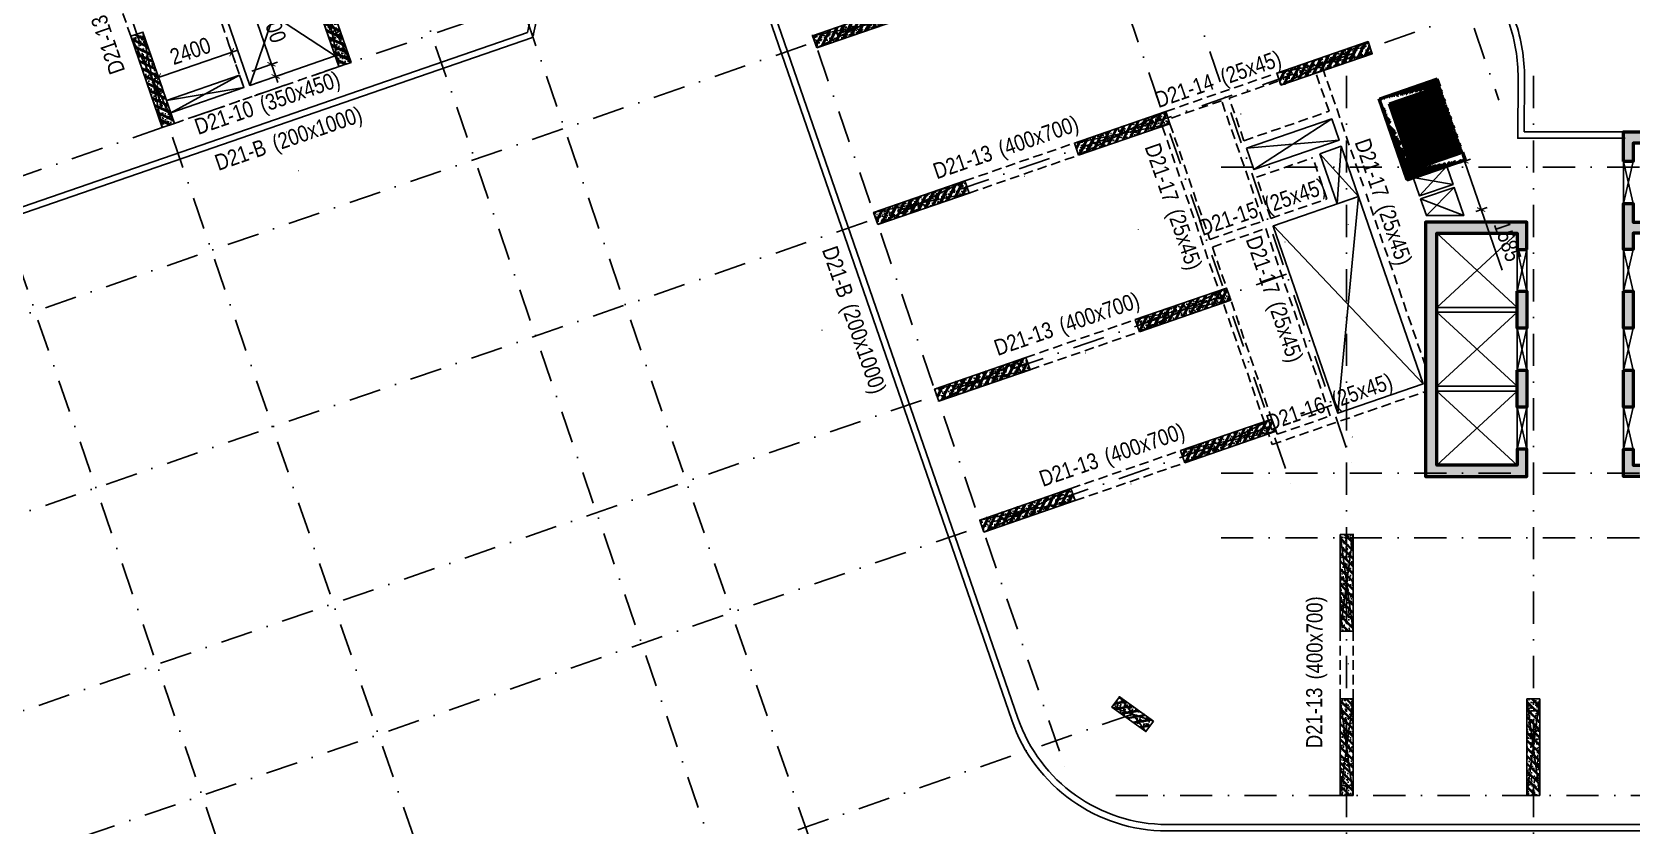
# Model space of a CAD drawing. Header units: millimetres. Extents: x -159515 to 1327256, y -225156 to 138737.
# Drawn here: x 255359 to 305032, y -33011 to -8366 of the extents above; entities that cross this region are included whole.
import ezdxf
from ezdxf.enums import TextEntityAlignment as Align

# ---------------------------------------------------------------- set-up
doc = ezdxf.new("R2010")
doc.units = ezdxf.units.MM
doc.header["$MEASUREMENT"] = 0
doc.linetypes.add('DASHDOT', pattern=[1, 0.5, -0.25, 0, -0.25])
doc.linetypes.add('DASHED', pattern=[4.5, 3, -1.5])
for name, color, linetype in [('ccu11-Khuat', 9, 'DASHED'), ('ccu11-Manh', 8, 'Continuous'), ('ccu11-Thay', 7, 'Continuous'), ('ccu12-Manh', 8, 'Continuous'), ('ccu12-Text', 31, 'Continuous'), ('KC2-DIM', 251, 'Continuous'), ('KT-Hatch', 251, 'Continuous'), ('KT-Luoi truc South Tower', 8, 'DASHDOT'), ('xref.asix of  podium$0$xref.asix of  podium$0$Xref_ST_MBDV Cot vach 30.7.2022$0$KT-Net cot vach', 6, 'Continuous'), ('Xref_ST_MBDV Cot vach 30.7.2022|Xref_ST_MBDV Cot vach 30.7.2022|Xref_ST_MBDV Cot vach 30.7.2022|Xref_ST_MBDV Cot vach 30.7.2022|KC-Betong', 6, 'Continuous')]:
    doc.layers.add(name, color=color, linetype=linetype)
for name, color, linetype, lineweight in [('ccu12-Tencaukien', 9, 'Continuous', 15), ('KT-Kich thuoc', 159, 'Continuous', 18), ('ST_MBDV Cot vach 220805$0$Xref_ST_MBDV Cot vach 30.7.2022$0$KT-Net cot vach', 6, 'Continuous', 50), ('Xref_ST_MBDV Cot vach 30.7.2022$0$KT-Net cot vach', 6, 'Continuous', 50)]:
    doc.layers.add(name, color=color, linetype=linetype, lineweight=lineweight)
doc.styles.add('Arial Narrow', font='ARIALN.TTF')
doc.dimstyles.new('ccu12-200', dxfattribs={"dimscale": 200, "dimtxt": 2.5, "dimasz": 1, "dimexe": 1, "dimexo": 2, "dimgap": 1, "dimtad": 1, "dimdec": 0, "dimrnd": 5, "dimdsep": 46, "dimtxsty": 'Arial Narrow', "dimblk": 'ARCHTICK', "dimcen": -1, "dimdle": 1, "dimclrd": 256, "dimclre": 256, "dimclrt": 3, "dimadec": 0, "dimazin": 2, "dimtfac": 0.1, "dimtdec": 0, "dimtmove": 0, "dimatfit": 1, "dimldrblk": 'ARCHTICK', "dimfxl": 1, "dimtvp": 0.833333, "dimtolj": 1, "dimtzin": 12, "dimarcsym": 0})
pattern_1 = [(50, (-550, 3050), (286.904, -25.101), [30, -330]), (355, (-550, 3050), (-55.5, 300.877), [24, -264]), (100.451, (-526.1, 3047.9), (231.404, 275.776), [25.496, -280.457]), (46.184, (-550, 3130), (426.896, -66.208), [45, -495]), (96.636, (-514.43, 3124.5), (373.865, 389.647), [38.244, -420.685]), (351.184, (-550, 3130), (373.865, 389.65), [36, -396]), (21, (-510, 3110), (238.763, -161.048), [30, -330]), (326, (-510, 3110), (97.326, 290.06), [24, -264]), (71.451, (-490.1, 3096.58), (336.09, 129.012), [25.496, -280.457]), (37.5, (-550, 3050), (4.864, 133.1575), [0, -260.8, 0, -268, 0, -265]), (7.5, (-550, 3050), (105.228, 157.7647), [0, -152.8, 0, -254.8, 0, -101]), (327.5, (-639.2, 3050), (213.529, -9.022), [0, -100, 0, -312, 0, -414]), (317.5, (-679.2, 3050), (233.274, 40.042), [0, -130, 0, -207.2, 0, -294]), (45, (-550, 3050), (-120.208, 120.208), []), (45, (-550, 3099), (-120.208, 120.208), [])]

# ---------------------------------------------------------------- blocks, each defined once
blk = doc.blocks.new('Asix South Tower')
at = {"layer": 'KT-Luoi truc South Tower', "ltscale": 2000}
for p, q in [((-53965.4, 67304.5), (-40792.5, 29149.9)), ((-61527.4, 64693.7), (-45306.5, 17710.6)), ((-63417.9, 64041.1), (-47197, 17057.9)), ((-72397.8, 60940.8), (-54232.5, 8325.6)), ((-80172.4, 58256.6), (-62007.1, 5641.4)), ((-82960.9, 57293.9), (-64795.6, 4678.7)), ((-91137.3, 54471), (-72972, 1855.8)), ((-96619.8, 52578.2), (-78454.5, -37)), ((-37736.8, 39354.3), (-105450.5, 15976.2)), ((-63379.6, 34838.6), (-106788.6, 19851.7)), ((-37735.1, 33218.9), (-103274.2, 10591.7)), ((-45523, 29903.8), (-45523, -4459.1)), ((-39723, 29903.8), (-39723, -4459.1)), ((-49426.2, 27070.4), (10118.8, 27070.4)), ((-47391.3, 23749.2), (-101381.4, 5109.2)), ((-45988, 19684.6), (-99978.1, 1044.6)), ((-49426.2, 17570.4), (10118.8, 17570.4)), ((-49426.2, 15570.4), (10118.8, 15570.4)), ((-52170.8, 10095.3), (-96381.5, -5168.4)), ((-52698.1, 7570.4), (10118.8, 7570.4))]:
    blk.add_line(p, q, dxfattribs=at)
blk = doc.blocks.new('_ArchTick')
at = {"color": 0, "const_width": 0.15}
blk.add_lwpolyline([(-0.5, -0.5), (0.5, 0.5)], dxfattribs=at)
blk = doc.blocks.new('*D95')
at = {"layer": 'Defpoints', "color": 0, "transparency": 16777216}
for p in [(261562, -8994), (261809, -9710), (259541, -10493)]:
    blk.add_point(p, dxfattribs=at)
at = {"layer": 'KC2-DIM', "lineweight": -2, "transparency": 16777216}
for p, q in [((259105, -9843), (261751, -8929)), ((261679, -9332), (261497, -8805)), ((259411, -10115), (259229, -9588))]:
    blk.add_line(p, q, dxfattribs=at)
at = {"layer": 'KC2-DIM', "lineweight": -2, "transparency": 16777216, "xscale": 200, "yscale": 200, "zscale": 200}
for p, rotation in [((261562, -8994), 19.04713795558003), ((259294, -9777), 199.04713795558)]:
    blk.add_blockref('_ArchTick', p, dxfattribs=dict(at, rotation=rotation))
at = {"layer": 'KC2-DIM', "color": 3, "transparency": 16777216, "insert": (260280, -8956), "char_height": 500, "attachment_point": 5, "rotation": 19.0471, "style": 'Arial Narrow'}
blk.add_mtext('\\A1;2400', dxfattribs=at)
blk = doc.blocks.new('*D96')
at = {"layer": 'Defpoints', "color": 0, "transparency": 16777216}
for p in [(262798, -9369), (261809, -9710), (261940, -10088)]:
    blk.add_point(p, dxfattribs=at)
at = {"layer": 'KC2-DIM', "lineweight": -2, "transparency": 16777216}
for p, q in [((262798, -9369), (262236, -7742)), ((262187, -9580), (262987, -9304)), ((262929, -9747), (262798, -9369)), ((262318, -9958), (263118, -9682)), ((262929, -9747), (262994, -9936))]:
    blk.add_line(p, q, dxfattribs=at)
at = {"layer": 'KC2-DIM', "lineweight": -2, "transparency": 16777216, "xscale": 200, "yscale": 200, "zscale": 200}
for p, rotation in [((262798, -9369), 289.0471379547801), ((262929, -9747), 109.0471379547801)]:
    blk.add_blockref('_ArchTick', p, dxfattribs=dict(at, rotation=rotation))
at = {"layer": 'KC2-DIM', "color": 3, "transparency": 16777216, "insert": (262882, -8218), "char_height": 500, "attachment_point": 5, "rotation": 289.0471, "style": 'Arial Narrow'}
blk.add_mtext('\\A1;400', dxfattribs=at)
blk = doc.blocks.new('*D90')
at = {"layer": 'Defpoints', "color": 0, "transparency": 16777216}
for p in [(299319, -12564), (300376, -13878), (299837, -14064)]:
    blk.add_point(p, dxfattribs=at)
at = {"layer": 'KC2-DIM', "lineweight": -2, "transparency": 16777216}
for p, q in [((299697, -12433), (300048, -12313)), ((299858, -12378), (299793, -12189)), ((299858, -12378), (300376, -13878)), ((300215, -13934), (300565, -13813)), ((300376, -13878), (301025, -15758))]:
    blk.add_line(p, q, dxfattribs=at)
at = {"layer": 'KC2-DIM', "lineweight": -2, "transparency": 16777216, "xscale": 200, "yscale": 200, "zscale": 200}
for p, rotation in [((299858, -12378), 289.0471379540123), ((300376, -13878), 109.0471379540123)]:
    blk.add_blockref('_ArchTick', p, dxfattribs=dict(at, rotation=rotation))
at = {"layer": 'KC2-DIM', "color": 3, "transparency": 16777216, "insert": (301197, -14858), "char_height": 500, "attachment_point": 5, "rotation": 289.0471, "style": 'Arial Narrow'}
blk.add_mtext('\\A1;1585', dxfattribs=at)
blk = doc.blocks.new('*U192')
at = {"layer": 'ccu12-Tencaukien', "color": 8, "ltscale": 10000}
blk.add_line((361, -155), (354, -155), dxfattribs=at)
at = {"layer": 'ccu12-Text', "color": 2, "style": 'Arial Narrow', "width": 0.8}
blk.add_attdef('SH', text='', height=300, dxfattribs=at).set_placement((276, 6), align=Align.BOTTOM_RIGHT)
at = {"layer": 'ccu12-Text', "color": 31, "style": 'Arial Narrow', "width": 0.8}
for tag, p in [('(', (508, -75)), ('KT', (633, -75)), (')', (963, -75))]:
    blk.add_attdef(tag, text='', height=250, dxfattribs=at).set_placement(p, align=Align.BOTTOM_LEFT)
blk = doc.blocks.new('*U257')
at = {"layer": 'ccu12-Tencaukien', "color": 8, "ltscale": 10000}
blk.add_line((361, -155), (354, -155), dxfattribs=at)
at = {"layer": 'ccu12-Text', "color": 2, "style": 'Arial Narrow', "width": 0.8}
blk.add_attdef('SH', text='', height=300, dxfattribs=at).set_placement((276, 6), align=Align.BOTTOM_RIGHT)
at = {"layer": 'ccu12-Text', "color": 31, "style": 'Arial Narrow', "width": 0.8}
for tag, p in [('(', (508, -75)), ('KT', (633, -75)), (')', (963, -75))]:
    blk.add_attdef(tag, text='', height=250, dxfattribs=at).set_placement(p, align=Align.BOTTOM_LEFT)
blk = doc.blocks.new('*U291')
at = {"layer": 'ccu12-Tencaukien', "color": 8, "ltscale": 10000}
blk.add_line((361, -155), (354, -155), dxfattribs=at)
at = {"layer": 'ccu12-Text', "color": 2, "style": 'Arial Narrow', "width": 0.8}
blk.add_attdef('SH', text='', height=300, dxfattribs=at).set_placement((276, 6), align=Align.BOTTOM_RIGHT)
at = {"layer": 'ccu12-Text', "color": 31, "style": 'Arial Narrow', "width": 0.8}
for tag, p in [('(', (508, -75)), ('KT', (633, -75)), (')', (963, -75))]:
    blk.add_attdef(tag, text='', height=250, dxfattribs=at).set_placement(p, align=Align.BOTTOM_LEFT)
blk = doc.blocks.new('*U292')
at = {"layer": 'ccu12-Tencaukien', "color": 8, "ltscale": 10000}
blk.add_line((361, -155), (354, -155), dxfattribs=at)
at = {"layer": 'ccu12-Text', "color": 2, "style": 'Arial Narrow', "width": 0.8}
blk.add_attdef('SH', text='', height=300, dxfattribs=at).set_placement((276, 6), align=Align.BOTTOM_RIGHT)
at = {"layer": 'ccu12-Text', "color": 31, "style": 'Arial Narrow', "width": 0.8}
for tag, p in [('(', (508, -75)), ('KT', (633, -75)), (')', (963, -75))]:
    blk.add_attdef(tag, text='', height=250, dxfattribs=at).set_placement(p, align=Align.BOTTOM_LEFT)
blk = doc.blocks.new('*U293')
at = {"layer": 'ccu12-Tencaukien', "color": 8, "ltscale": 10000}
blk.add_line((361, -155), (354, -155), dxfattribs=at)
at = {"layer": 'ccu12-Text', "color": 2, "style": 'Arial Narrow', "width": 0.8}
blk.add_attdef('SH', text='', height=300, dxfattribs=at).set_placement((276, 6), align=Align.BOTTOM_RIGHT)
at = {"layer": 'ccu12-Text', "color": 31, "style": 'Arial Narrow', "width": 0.8}
for tag, p in [('(', (508, -75)), ('KT', (633, -75)), (')', (963, -75))]:
    blk.add_attdef(tag, text='', height=250, dxfattribs=at).set_placement(p, align=Align.BOTTOM_LEFT)
blk = doc.blocks.new('*U294')
at = {"layer": 'ccu12-Tencaukien', "color": 8, "ltscale": 10000}
blk.add_line((361, -155), (354, -155), dxfattribs=at)
at = {"layer": 'ccu12-Text', "color": 2, "style": 'Arial Narrow', "width": 0.8}
blk.add_attdef('SH', text='', height=300, dxfattribs=at).set_placement((276, 6), align=Align.BOTTOM_RIGHT)
at = {"layer": 'ccu12-Text', "color": 31, "style": 'Arial Narrow', "width": 0.8}
for tag, p in [('(', (508, -75)), ('KT', (633, -75)), (')', (963, -75))]:
    blk.add_attdef(tag, text='', height=250, dxfattribs=at).set_placement(p, align=Align.BOTTOM_LEFT)
blk = doc.blocks.new('*U295')
at = {"layer": 'ccu12-Tencaukien', "color": 8, "ltscale": 10000}
blk.add_line((361, -155), (354, -155), dxfattribs=at)
at = {"layer": 'ccu12-Text', "color": 2, "style": 'Arial Narrow', "width": 0.8}
blk.add_attdef('SH', text='', height=300, dxfattribs=at).set_placement((276, 6), align=Align.BOTTOM_RIGHT)
at = {"layer": 'ccu12-Text', "color": 31, "style": 'Arial Narrow', "width": 0.8}
for tag, p in [('(', (508, -75)), ('KT', (633, -75)), (')', (963, -75))]:
    blk.add_attdef(tag, text='', height=250, dxfattribs=at).set_placement(p, align=Align.BOTTOM_LEFT)
blk = doc.blocks.new('*U296')
at = {"layer": 'ccu12-Tencaukien', "color": 8, "ltscale": 10000}
blk.add_line((361, -155), (354, -155), dxfattribs=at)
at = {"layer": 'ccu12-Text', "color": 2, "style": 'Arial Narrow', "width": 0.8}
blk.add_attdef('SH', text='', height=300, dxfattribs=at).set_placement((276, 6), align=Align.BOTTOM_RIGHT)
at = {"layer": 'ccu12-Text', "color": 31, "style": 'Arial Narrow', "width": 0.8}
for tag, p in [('(', (508, -75)), ('KT', (633, -75)), (')', (963, -75))]:
    blk.add_attdef(tag, text='', height=250, dxfattribs=at).set_placement(p, align=Align.BOTTOM_LEFT)
blk = doc.blocks.new('*U951')
h = blk.add_hatch()
h.set_pattern_fill('VATLIEU04', color=250, scale=40, style=0, pattern_type=2)
h.set_pattern_definition(pattern_1)
h.paths.add_polyline_path([(-475, -475), (-75, -475), (-75, 2525), (-475, 2525)])
at = {"color": 6, "ltscale": 0.25}
blk.add_lwpolyline([(-475, -475), (-75, -475), (-75, 2525), (-475, 2525)], close=True, dxfattribs=at)
at = {"layer": 'Defpoints', "linetype": 'ByBlock', "ltscale": 30}
for p, q in [((-75, -475), (-475, 2525)), ((-475, -475), (-75, 2525))]:
    blk.add_line(p, q, dxfattribs=at)
blk = doc.blocks.new('*U952')
h = blk.add_hatch()
h.set_pattern_fill('VATLIEU04', color=250, scale=40, style=0, pattern_type=2)
h.set_pattern_definition(pattern_1)
h.paths.add_polyline_path([(-475, -475), (-75, -475), (-75, 2525), (-475, 2525)])
at = {"color": 6, "ltscale": 0.25}
blk.add_lwpolyline([(-475, -475), (-75, -475), (-75, 2525), (-475, 2525)], close=True, dxfattribs=at)
at = {"layer": 'Defpoints', "linetype": 'ByBlock', "ltscale": 30}
for p, q in [((-75, -475), (-475, 2525)), ((-475, -475), (-75, 2525))]:
    blk.add_line(p, q, dxfattribs=at)
blk = doc.blocks.new('*U50')
h = blk.add_hatch()
h.set_pattern_fill('VATLIEU04', color=250, scale=40, style=0, pattern_type=2)
h.set_pattern_definition([(50, (-550, 1350), (286.904, -25.1), [30, -330]), (355, (-550, 1350), (-55.5, 300.877), [24, -264]), (100.451, (-526.1, 1347.9), (231.404, 275.776), [25.496, -280.457]), (46.184, (-550, 1430), (426.896, -66.21), [45, -495]), (96.636, (-514.43, 1424.5), (373.865, 389.65), [38.244, -420.685]), (351.184, (-550, 1430), (373.86, 389.65), [36, -396]), (21, (-510, 1410), (238.763, -161.048), [30, -330]), (326, (-510, 1410), (97.326, 290.06), [24, -264]), (71.451, (-490.1, 1396.58), (336.09, 129.012), [25.496, -280.457]), (37.5, (-550, 1350), (4.864, 133.1575), [0, -260.8, 0, -268, 0, -265]), (7.5, (-550, 1350), (105.228, 157.765), [0, -152.8, 0, -254.8, 0, -101]), (327.5, (-639.2, 1350), (213.529, -9.022), [0, -100, 0, -312, 0, -414]), (317.5, (-679.2, 1350), (233.274, 40.042), [0, -130, 0, -207.2, 0, -294]), (45, (-550, 1350), (-120.208, 120.208), []), (45, (-550, 1399), (-120.208, 120.208), [])])
h.paths.add_polyline_path([(-475, -475), (-75, -475), (-75, 825), (-475, 825)])
at = {"color": 6, "ltscale": 0.25}
blk.add_lwpolyline([(-475, -475), (-75, -475), (-75, 825), (-475, 825)], close=True, dxfattribs=at)
at = {"layer": 'Defpoints', "linetype": 'ByBlock', "ltscale": 30}
for p, q in [((-75, -475), (-475, 825)), ((-475, -475), (-75, 825))]:
    blk.add_line(p, q, dxfattribs=at)
blk = doc.blocks.new('MBCV-T21')
at = {"layer": 'KT-Hatch'}
h = blk.add_hatch(dxfattribs=at)
h.set_pattern_fill('BTCT', color=256, scale=30)
h.set_pattern_definition([(50, (6073.49, -25720.42), (215.17805, -18.82564), [22.5, -247.5]), (355, (6073.5, -25720.42), (-41.6254, 225.6576), [18, -198]), (100.4514, (6091.42, -25721.99), (173.5528, 206.8319), [19.1221, -210.3426]), (46.1842, (6073.5, -25660.42), (320.1723, -49.6557), [33.75, -371.25]), (96.6356, (6100.17, -25664.55), (280.3988, 292.2354), [28.683, -315.514]), (351.1842, (6073.5, -25660.42), (280.3986, 292.2356), [27, -297]), (21, (6103.49, -25675.42), (179.0721, -120.78567), [22.5, -247.5]), (326, (6103.5, -25675.42), (72.9946, 217.545), [18, -198]), (71.4514, (6118.41, -25685.48), (252.0668, 96.75915), [19.1221, -210.3426]), (37.5, (6073.49, -25720.42), (3.64796, 99.86816), [0, -195.6, 0, -201, 0, -198.75]), (7.5, (6073.49, -25720.42), (78.92086, 118.32351), [0, -114.6, 0, -191.1, 0, -75.75]), (327.5, (6006.59, -25720.42), (160.14673, -6.76646), [0, -75, 0, -234, 0, -310.5]), (317.5, (5976.59, -25720.42), (174.95585, 30.0315), [0, -97.5, 0, -155.4, 0, -220.5]), (45, (6073.49, -25720.42), (-79.54951, 79.54951), []), (45, (6126.52, -25720.42), (-79.54951, 79.54951), [])])
h.paths.add_polyline_path([(-30850, -6100), (-30550, -6100), (-30550, -4950), (-30850, -4950)], flags=17)
h.paths.add_polyline_path([(-30550, -2500), (-30850, -2500), (-30850, -3650), (-30550, -3650)], flags=17)
h.paths.add_polyline_path([(-30850, -1200), (-30550, -1200), (-30550, -700), (-28050, -700), (-28050, -7900), (-30550, -7900), (-30550, -7400), (-30850, -7400), (-30850, -8250), (-27700, -8250), (-27700, 2450), (-30850, 2450), (-30850, 1525), (-30550, 1525), (-30550, 2100), (-28050, 2100), (-28050, -350), (-30550, -350), (-30550, 225), (-30850, 225)])
h.paths.add_polyline_path([(-34150, -7900), (-36650, -7900), (-36650, -700), (-34150, -700), (-34150, -1200), (-33850, -1200), (-33850, -350), (-37000, -350), (-37000, -8250), (-33850, -8250), (-33850, -7400), (-34150, -7400)])
h.paths.add_polyline_path([(-34150, -6100), (-33850, -6100), (-33850, -4950), (-34150, -4950)], flags=17)
h.paths.add_polyline_path([(-34150, -3650), (-33850, -3650), (-33850, -2500), (-34150, -2500)], flags=17)
at = {"layer": 'xref.asix of  podium$0$xref.asix of  podium$0$Xref_ST_MBDV Cot vach 30.7.2022$0$KT-Net cot vach'}
h = blk.add_hatch(dxfattribs=at)
h.set_pattern_fill('1BETONG2-BOP', color=250, scale=30, style=0, pattern_type=2)
h.set_pattern_definition([(50, (79462.94, -202765.6), (215.17805, -18.82564), [22.5, -247.5]), (355, (79462.94, -202765.6), (-41.6254, 225.65764), [18, -198]), (100.4514, (79480.88, -202767.17), (173.55281, 206.83186), [19.12206, -210.34263]), (46.1842, (79462.94, -202705.6), (320.1723, -49.6557), [33.75, -371.25]), (96.6356, (79489.63, -202709.74), (280.3988, 292.23536), [28.6831, -315.5139]), (351.1842, (79462.94, -202705.6), (280.3986, 292.2356), [27, -297]), (21, (79492.94, -202720.6), (179.07212, -120.78567), [22.5, -247.5]), (226, (79492.94, -202720.6), (201.56464, -109.66194), [18, -198]), (71.4514, (79507.87, -202730.66), (252.06679, 96.75915), [19.12206, -210.34263]), (67.5, (79462.945, -202765.6), (-46.774855, 88.312339), [0, -195.6, 0, -201, 0, -198.75]), (4.5, (79462.94, -202765.6), (85.005277, 114.030957), [0, -114.6, 0, -191.1, 0, -75.75]), (327.5, (79396.045, -202765.6), (160.14673, -6.766462), [0, -75, 0, -234, 0, -310.5]), (317.5, (79366.04, -202765.6), (174.95585, 30.031495), [0, -97.5, 0, -155.4, 0, -220.5]), (315, (79462.94, -202765.6), (90.156115, 90.156115), []), (315, (79462.94, -202728.85), (90.156115, 90.156115), [])])
edge = h.paths.add_edge_path()
edge.add_line((-36639, 4087), (-38435, 3467))
edge.add_line((-36557, 3851), (-38117, 3313))
edge.add_line((-37570, 962), (-38437, 3472))
edge.add_line((-37415, 1280), (-38117, 3313))
edge.add_line((-37570, 962), (-35774, 1583))
edge.add_line((-37415, 1280), (-35856, 1819))
edge.add_line((-35856, 1819), (-35774, 1583))
edge.add_line((-36557, 3851), (-36639, 4087))
at = {"layer": 'Xref_ST_MBDV Cot vach 30.7.2022$0$KT-Net cot vach'}
h = blk.add_hatch(dxfattribs=at)
h.set_pattern_fill('1BETONG2-BOP', color=250, scale=30, style=0, pattern_type=2)
h.set_pattern_definition([(50, (79462.94, -202765.6), (215.17805, -18.82564), [22.5, -247.5]), (355, (79462.94, -202765.6), (-41.6254, 225.65764), [18, -198]), (100.4514, (79480.88, -202767.17), (173.55281, 206.83186), [19.12206, -210.34263]), (46.1842, (79462.94, -202705.6), (320.1723, -49.6557), [33.75, -371.25]), (96.6356, (79489.63, -202709.74), (280.3988, 292.23536), [28.6831, -315.5139]), (351.1842, (79462.94, -202705.6), (280.3986, 292.2356), [27, -297]), (21, (79492.94, -202720.6), (179.07212, -120.78567), [22.5, -247.5]), (226, (79492.94, -202720.6), (201.56464, -109.66194), [18, -198]), (71.4514, (79507.87, -202730.66), (252.06679, 96.75915), [19.12206, -210.34263]), (67.5, (79462.945, -202765.6), (-46.774855, 88.312339), [0, -195.6, 0, -201, 0, -198.75]), (4.5, (79462.94, -202765.6), (85.005277, 114.030957), [0, -114.6, 0, -191.1, 0, -75.75]), (327.5, (79396.045, -202765.6), (160.14673, -6.766462), [0, -75, 0, -234, 0, -310.5]), (317.5, (79366.04, -202765.6), (174.95585, 30.031495), [0, -97.5, 0, -155.4, 0, -220.5]), (315, (79462.94, -202765.6), (90.156115, 90.156115), []), (315, (79462.94, -202728.85), (90.156115, 90.156115), [])])
edge = h.paths.add_edge_path()
edge.add_line((-36639, 4087), (-38435, 3467))
edge.add_line((-36557, 3851), (-38117, 3313))
edge.add_line((-37570, 962), (-38437, 3472))
edge.add_line((-37415, 1280), (-38117, 3313))
edge.add_line((-37570, 962), (-35774, 1583))
edge.add_line((-37415, 1280), (-35856, 1819))
edge.add_line((-35856, 1819), (-35774, 1583))
edge.add_line((-36557, 3851), (-36639, 4087))
at = {"layer": 'ccu11-Khuat', "color": 6, "ltscale": 0.5}
blk.add_lwpolyline([(-36557, 3851), (-35856, 1819)], dxfattribs=at)
at = {"layer": 'ccu11-Khuat', "color": 6, "ltscale": 0.2}
for points in [[(-30850, 1525), (-30850, 225)], [(-33850, -1200), (-33850, -2500)], [(-30850, -1200), (-30850, -2500)], [(-33850, -3650), (-33850, -4950)], [(-30850, -3650), (-30850, -4950)], [(-33850, -6100), (-33850, -7400)], [(-30850, -6100), (-30850, -7400)]]:
    blk.add_lwpolyline(points, dxfattribs=at)
at = {"layer": 'ccu11-Thay', "color": 6, "ltscale": 0.5}
for points in [[(-34150, -1200), (-34150, -2500)], [(-34150, -3650), (-34150, -4950)], [(-34150, -6100), (-34150, -7400)]]:
    blk.add_lwpolyline(points, dxfattribs=at)
at = {"layer": 'KC2-DIM', "ltscale": 0.5}
for points in [[(-30550, 1525), (-30850, 225)], [(-30550, 225), (-30850, 1525)], [(-34150, -1200), (-33850, -2500)], [(-34150, -2500), (-33850, -1200)], [(-30550, -1200), (-30850, -2500)], [(-30550, -2500), (-30850, -1200)], [(-34150, -3650), (-33850, -4950)], [(-34150, -4950), (-33850, -3650)], [(-30550, -3650), (-30850, -4950)], [(-30550, -4950), (-30850, -3650)], [(-34150, -6100), (-33850, -7400)], [(-34150, -7400), (-33850, -6100)], [(-30550, -6100), (-30850, -7400)], [(-30550, -7400), (-30850, -6100)]]:
    blk.add_lwpolyline(points, dxfattribs=at)
at = {"layer": 'ST_MBDV Cot vach 220805$0$Xref_ST_MBDV Cot vach 30.7.2022$0$KT-Net cot vach', "color": 6}
blk.add_lwpolyline([(-36794, 3770), (-36092, 1737)], dxfattribs=at)
at = {"layer": 'ST_MBDV Cot vach 220805$0$Xref_ST_MBDV Cot vach 30.7.2022$0$KT-Net cot vach'}
for points in [[(-30850, 1525), (-30850, 2450), (-27700, 2450), (-27700, -8250), (-30850, -8250), (-30850, -7400), (-30550, -7400), (-30550, -7900), (-28050, -7900), (-28050, -700), (-30550, -700), (-30550, -1200), (-30850, -1200), (-30850, 225), (-30550, 225), (-30550, -350), (-28050, -350), (-28050, 2100), (-30550, 2100), (-30550, 1525)], [(-33850, -1200), (-33850, -350), (-37000, -350), (-37000, -8250), (-33850, -8250), (-33850, -7400), (-34150, -7400), (-34150, -7900), (-36650, -7900), (-36650, -700), (-34150, -700), (-34150, -1200)], [(-30850, -2500), (-30550, -2500), (-30550, -3650), (-30850, -3650)], [(-30850, -4950), (-30550, -4950), (-30550, -6100), (-30850, -6100)]]:
    blk.add_lwpolyline(points, close=True, dxfattribs=at)
at = {"layer": 'ST_MBDV Cot vach 220805$0$Xref_ST_MBDV Cot vach 30.7.2022$0$KT-Net cot vach', "color": 6}
for points in [[(-34150, -2500), (-33850, -2500), (-33850, -3650), (-34150, -3650)], [(-34150, -4950), (-33850, -4950), (-33850, -6100), (-34150, -6100)]]:
    blk.add_lwpolyline(points, close=True, dxfattribs=at)
at = {"layer": 'xref.asix of  podium$0$xref.asix of  podium$0$Xref_ST_MBDV Cot vach 30.7.2022$0$KT-Net cot vach'}
for p, q in [((-36639, 4087), (-38435, 3467)), ((-36557, 3851), (-36639, 4087)), ((-38117, 3313), (-36557, 3851)), ((-37570, 962), (-38437, 3472)), ((-37415, 1280), (-38117, 3313)), ((-37570, 962), (-35774, 1583)), ((-37415, 1280), (-35856, 1819)), ((-35856, 1819), (-35774, 1583))]:
    blk.add_line(p, q, dxfattribs=at)
at = {"layer": 'Xref_ST_MBDV Cot vach 30.7.2022$0$KT-Net cot vach'}
for p, q in [((-36639, 4087), (-38435, 3467)), ((-36557, 3851), (-36639, 4087)), ((-36557, 3851), (-36639, 4087)), ((-38117, 3313), (-36557, 3851)), ((-37570, 962), (-38437, 3472)), ((-37415, 1280), (-38117, 3313)), ((-37570, 962), (-35774, 1583)), ((-37415, 1280), (-35856, 1819)), ((-35856, 1819), (-35774, 1583)), ((-35856, 1819), (-35774, 1583))]:
    blk.add_line(p, q, dxfattribs=at)
at = {"layer": 'Xref_ST_MBDV Cot vach 30.7.2022|Xref_ST_MBDV Cot vach 30.7.2022|Xref_ST_MBDV Cot vach 30.7.2022|Xref_ST_MBDV Cot vach 30.7.2022|KC-Betong', "linetype": 'ByBlock'}
for name, p, xscale, rotation in [('*U952', (-71133, 7016, 0), -1, 199.0471379540016), ('*U951', (-55615, 5656, 0), -0.9999999999999998, 289.0471379532163), ('*U952', (-76616, 5123, 0), -1, 199.0471379540016), ('*U951', (-41198, 4497, 0), -0.9999999999999998, 289.0471379532163), ('*U951', (-47484, 2327, 0), -0.9999999999999998, 289.0471379532163), ('*U951', (-53722, 173, 0), -0.9999999999999998, 289.0471379532163), ('*U951', (-45591, -3155, 0), -0.9999999999999998, 289.0471379532163), ('*U951', (-51829, -5309, 0), -0.9999999999999998, 289.0471379532163), ('*U951', (-44187, -7220, 0), -0.9999999999999998, 289.0471379532163), ('*U951', (-50426, -9374, 0), -0.9999999999999998, 289.0471379532163), ('*U951', (-39725, -12575), -1, 359.9999999999985), ('*U50', (-46116, -15951, 0), -0.9999999999999998, 54.35941822448728), ('*U951', (-39725, -17675, 0), -1, 359.9999999999985), ('*U951', (-33925, -17675, 0), -1, 359.9999999999985)]:
    blk.add_blockref(name, p, dxfattribs=dict(at, xscale=xscale, rotation=rotation))
blk = doc.blocks.new('mbkc-t21')
blk.add_line((6200, 10700), (3064, 10700))
for points in [[(6200, 10700), (3064, 10700), (3074, 12373, 0.085159), (2784, 14138), (1049, 19152), (-3079, 31083, 0.260467), (-5870, 33557), (-20929, 37908, 0.435644), (-25490, 33654, 0.102481), (-25386, 32033), (-24080, 28306), (-24089, 28303)], [(6200, 10500), (2863, 10500), (2874, 12375, 0.085159), (2595, 14072), (860, 19087), (-3268, 31017, 0.260924), (-5919, 33363), (-20964, 37710, 0.435158), (-25290, 33640, 0.102973), (-25195, 32093), (-23825, 28182), (-24023, 28114)], [(-26286, 27544), (-26287, 27544), (-28875, 34908, 0.338337), (-32749, 36444), (-62185, 26289, 0.459457), (-64225, 21139), (-55456, 6813, 0.279689), (-50490, 5781), (-27772, 13619, 0.204279), (-27706, 13740), (-27482, 14770, -0.275412), (-26755, 15571), (-22342, 17089, -0.414195), (-21181, 16524), (-12852, -7567, 0.319754), (-8032, -11000), (37106, -11000, 0.36531), (42072, -6689, 0.102434), (42063, -5068), (39621, 6403, 0.132611), (38155, 9202, 0.066499), (37024, 10116, 0.137615), (34943, 10700), (9300, 10700)], [(-53502, 5908, 0.161195), (-50556, 5970), (-27901, 13786), (-27678, 14811, -0.274307), (-26816, 15761), (-22407, 17278, -0.414153), (-20992, 16589), (-12663, -7501, 0.319754), (-8032, -10800), (37104, -10800, 0.151467), (39864, -9900)], [(-53502, 5908, 0.161195), (-50556, 5970), (-27901, 13786), (-27678, 14811, -0.274307), (-26816, 15761), (-22407, 17278, -0.414153), (-20992, 16589), (-12663, -7501, 0.319754), (-8032, -10800), (37104, -10800, 0.151467), (39864, -9900, 0.151467)]]:
    blk.add_lwpolyline(points, format="xyb")
at = {"ltscale": 0.5}
for points in [[(350, 5250), (2850, 5250)], [(350, 5100), (2850, 5100)], [(350, 2800), (2850, 2800)], [(350, 2650), (2850, 2650)]]:
    blk.add_lwpolyline(points, dxfattribs=at)
at = {"layer": 'ccu11-Khuat', "ltscale": 100}
for p, q in [((-40220, 13667, 0), (-41395, 17070, 0)), ((-36709, 12076), (-37890, 15497, 0)), ((-38863, 10962, 0), (-33759, 12724, 0)), ((-8072, 11330), (-4669, 12505)), ((-2997, 11337, 0), (-3405, 12519, 0)), ((-1928, 9008), (-3168, 12600)), ((-5048, 7931), (-6337, 11665)), ((-5643, 10423), (-6100, 11747)), ((-7942, 10952, 0), (-6702, 7360, 0)), ((-8178, 10870), (-4768, 994)), ((-14311, 9176, 0), (-10909, 10351, 0)), ((-14181, 8798, 0), (-10778, 9973, 0)), ((-4811, 8013), (-5252, 9289)), ((0, 3423), (-1847, 8772)), ((-6702, 7360), (-5048, 7931)), ((-6620, 7124), (-4967, 7695)), ((-2959, 1882), (-4966, 7694)), ((-6620, 7124, 0), (-4613, 1312, 0)), ((-12419, 3694, 0), (-9016, 4869, 0)), ((-12288, 3316, 0), (-8885, 4491, 0)), ((-4767, 993), (0, 2639)), ((-4612, 1311), (-2959, 1882)), ((-11015, -371, 0), (-7612, 804, 0)), ((-10885, -749, 0), (-7482, 426, 0)), ((-2650, -6900, 0), (-2650, -4800, 0)), ((-2250, -4800), (-2250, -6900, 0))]:
    blk.add_line(p, q, dxfattribs=at)
for points in [[(-4588, 12269), (-6100, 11747)], [(-6337, 11665), (-7991, 11094)], [(-5643, 10423), (-2997, 11337)], [(-5252, 9289), (-3503, 9893)], [(-4811, 8013), (-3062, 8617), (-3503, 9893)]]:
    blk.add_lwpolyline(points, dxfattribs=at)
at = {"layer": 'ccu11-Manh'}
for p, q in [((-36520, 12141, 0), (-35054, 16476, 0)), ((-37701, 15563, 0), (-33873, 13055, 0)), ((-36839, 12454), (-38977, 11293, 0)), ((-39108, 11671), (-36709, 12076)), ((-2915, 11100), (-5334, 9525)), ((-5562, 10187), (-2687, 10439)), ((-3283, 10021), (-2083, 8690)), ((-2622, 10250), (-2745, 8462)), ((658, 9637), (-186, 8710)), ((-382, 9278), (854, 9069)), ((886, 8975), (25, 8100)), ((-2723, 1963, 0), (-2084, 8689)), ((-153, 8616), (1188, 8100)), ((-4728, 7777), (-76, 2877, 0))]:
    blk.add_line(p, q, dxfattribs=at)
for points in [[(-416, 9530), (206, 12020)], [(-1117, 11563), (908, 9987)], [(350, 7550), (2850, 5250)], [(350, 5250), (2850, 7550)], [(350, 5100), (2850, 2800)], [(350, 2800), (2850, 5100)], [(350, 2650), (2850, 350)], [(2850, 2650), (350, 350)]]:
    blk.add_lwpolyline(points, dxfattribs=at)
at = {"layer": 'ccu11-Thay', "elevation": 0}
blk.add_lwpolyline([(-37701, 15563), (-36520, 12141), (-33873, 13055), (-35054, 16476), (-37701, 15563)], dxfattribs=at)
at = {"layer": 'ccu11-Thay'}
for points in [[(-39108, 11671), (-36839, 12454), (-36709, 12076), (-38977, 11292), (-39108, 11671)], [(-5562, 10187), (-2915, 11100), (-2687, 10439), (-5334, 9525), (-5562, 10187)], [(-3283, 10021), (-2622, 10250), (-2083, 8690), (-2745, 8462), (-3283, 10021)], [(-382, 9278), (658, 9637), (854, 9069), (-186, 8710), (-382, 9278)], [(-153, 8616), (886, 8975), (1188, 8100), (25, 8100), (-153, 8616)]]:
    blk.add_lwpolyline(points, dxfattribs=at)
blk.add_lwpolyline([(-76, 2877), (-2721, 1964, -0.414214), (-2723, 1964), (-4729, 7775, -0.414214), (-4728, 7777), (-2084, 8690, -0.414214), (-2082, 8689), (-76, 2877), (-2723, 1963)], format="xyb", dxfattribs=at)
at = {"layer": 'ccu12-Manh', "ltscale": 0.5}
for p, q in [((206, 12020, 0), (1144, 10069, 0)), ((908, 9987, 0), (442, 12101, 0))]:
    blk.add_line(p, q, dxfattribs=at)
at = {"layer": 'ccu11-Manh'}
blk.add_blockref('MBCV-T21', (37000, 8250), dxfattribs=at)

msp = doc.modelspace()

# ---------------------------------------------------------------- block references
msp.add_blockref('mbkc-t21', (298648.8, -22163.9))
at = {"layer": 'ccu12-Tencaukien', "extrusion": (7.83226e-07, 7.34415e-07, 1)}
ref = msp.add_blockref('*U257', (257870.2, -7473.5, 0.2), dxfattribs=dict(at, xscale=1.815893337873055, yscale=1.815893337873055, zscale=1.815893337873055, rotation=88.5718110349345))
ref.add_attrib('KT', '(400x700)', dxfattribs={"color": 31, "extrusion": (7.83226e-07, 7.34415e-07, 1), "height": 500, "rotation": 109.03488, "style": 'Arial Narrow'}).set_placement((257713.9, -7500.1, 0.2), align=Align.BOTTOM_LEFT)
ref.add_attrib('SH', 'D21-13', dxfattribs={"color": 2, "extrusion": (7.83226e-07, 7.34415e-07, 1), "height": 500, "rotation": 109.03488, "style": 'Arial Narrow'}).set_placement((257788.7, -7743.9, 0.2), align=Align.BOTTOM_RIGHT)
at = {"layer": 'ccu12-Tencaukien', "extrusion": (4.37666e-07, -9.80437e-07, 1)}
ref = msp.add_blockref('*U291', (292402, -10426.2, -1), dxfattribs=dict(at, xscale=1.815893337873054, yscale=1.815893337873054, zscale=1.815893337873054, rotation=339.469833737933))
ref.add_attrib('KT', '(25x45)', dxfattribs={"color": 31, "extrusion": (4.37666e-07, -9.80437e-07, 1), "height": 500, "rotation": 19.02101, "style": 'Arial Narrow'}).set_placement((292428.1, -10169.2, 0.1), align=Align.BOTTOM_LEFT)
ref.add_attrib('SH', 'D21-14', dxfattribs={"color": 2, "extrusion": (4.37666e-07, -9.80437e-07, 1), "height": 500, "rotation": 19.02101, "style": 'Arial Narrow'}).set_placement((292173.1, -10260.6, 0.1), align=Align.BOTTOM_RIGHT)
at = {"layer": 'ccu12-Tencaukien', "extrusion": (7.34415e-07, -7.83226e-07, 1)}
ref = msp.add_blockref('*U192', (262615.6, -11174.9, 0.2), dxfattribs=dict(at, xscale=1.815893337873055, yscale=1.815893337873055, zscale=1.815893337873055, rotation=358.5718110349675))
ref.add_attrib('KT', '(350x450)', dxfattribs={"color": 31, "extrusion": (7.34415e-07, -7.83226e-07, 1), "height": 500, "rotation": 19.03488, "style": 'Arial Narrow'}).set_placement((262589, -11018.6, 0.2), align=Align.BOTTOM_LEFT)
ref.add_attrib('SH', 'D21-10', dxfattribs={"color": 2, "extrusion": (7.34415e-07, -7.83226e-07, 1), "height": 500, "rotation": 19.03488, "style": 'Arial Narrow'}).set_placement((262345.1, -11093.4, 0.2), align=Align.BOTTOM_RIGHT)
ref = msp.add_blockref('*U192', (263002.5, -12373.4, 0.2), dxfattribs=dict(at, xscale=1.815893337873055, yscale=1.815893337873055, zscale=1.815893337873055, rotation=358.5718110349675))
ref.add_attrib('KT', '(200x1000)', dxfattribs={"color": 31, "extrusion": (7.34415e-07, -7.83226e-07, 1), "height": 500, "rotation": 19.03488, "style": 'Arial Narrow'}).set_placement((262975.9, -12217.1, 0.2), align=Align.BOTTOM_LEFT)
ref.add_attrib('SH', 'D21-B', dxfattribs={"color": 2, "extrusion": (7.34415e-07, -7.83226e-07, 1), "height": 500, "rotation": 19.03488, "style": 'Arial Narrow'}).set_placement((262732, -12291.8, 0.2), align=Align.BOTTOM_RIGHT)
ref = msp.add_blockref('*U257', (285557.6, -12553.2, 0.2), dxfattribs=dict(at, xscale=1.815893337873055, yscale=1.815893337873055, zscale=1.815893337873055, rotation=358.5718110349674))
ref.add_attrib('KT', '(400x700)', dxfattribs={"color": 31, "extrusion": (7.34415e-07, -7.83226e-07, 1), "height": 500, "rotation": 19.03488, "style": 'Arial Narrow'}).set_placement((285531, -12396.9, 0.2), align=Align.BOTTOM_LEFT)
ref.add_attrib('SH', 'D21-13', dxfattribs={"color": 2, "extrusion": (7.34415e-07, -7.83226e-07, 1), "height": 500, "rotation": 19.03488, "style": 'Arial Narrow'}).set_placement((285287.1, -12471.6, 0.2), align=Align.BOTTOM_RIGHT)
at = {"layer": 'ccu12-Tencaukien', "extrusion": (-9.80437e-07, -4.37666e-07, 1)}
ref = msp.add_blockref('*U293', (290221.3, -13984.6, -1.4), dxfattribs=dict(at, xscale=1.815893337873054, yscale=1.815893337873054, zscale=1.815893337873054, rotation=249.4698337379082))
ref.add_attrib('KT', '(25x45)', dxfattribs={"color": 31, "extrusion": (-9.80437e-07, -4.37666e-07, 1), "height": 500, "rotation": 289.02101, "style": 'Arial Narrow'}).set_placement((290478.3, -14010.8, -0.3), align=Align.BOTTOM_LEFT)
ref.add_attrib('SH', 'D21-17', dxfattribs={"color": 2, "extrusion": (-9.80437e-07, -4.37666e-07, 1), "height": 500, "rotation": 289.02101, "style": 'Arial Narrow'}).set_placement((290386.9, -13755.8, -0.3), align=Align.BOTTOM_RIGHT)
ref = msp.add_blockref('*U292', (296745, -13838.1, -1.4), dxfattribs=dict(at, xscale=1.815893337873054, yscale=1.815893337873054, zscale=1.815893337873054, rotation=249.4698337379082))
ref.add_attrib('KT', '(25x45)', dxfattribs={"color": 31, "extrusion": (-9.80437e-07, -4.37666e-07, 1), "height": 500, "rotation": 289.02101, "style": 'Arial Narrow'}).set_placement((297001.9, -13864.3, -0.3), align=Align.BOTTOM_LEFT)
ref.add_attrib('SH', 'D21-17', dxfattribs={"color": 2, "extrusion": (-9.80437e-07, -4.37666e-07, 1), "height": 500, "rotation": 289.02101, "style": 'Arial Narrow'}).set_placement((296910.5, -13609.2, -0.3), align=Align.BOTTOM_RIGHT)
at = {"layer": 'ccu12-Tencaukien', "extrusion": (4.37666e-07, -9.80437e-07, 1)}
ref = msp.add_blockref('*U294', (293772.6, -14396.2, -1), dxfattribs=dict(at, xscale=1.815893337873054, yscale=1.815893337873054, zscale=1.815893337873054, rotation=339.469833737933))
ref.add_attrib('KT', '(25x45)', dxfattribs={"color": 31, "extrusion": (4.37666e-07, -9.80437e-07, 1), "height": 500, "rotation": 19.02101, "style": 'Arial Narrow'}).set_placement((293798.8, -14139.2, 0.1), align=Align.BOTTOM_LEFT)
ref.add_attrib('SH', 'D21-15', dxfattribs={"color": 2, "extrusion": (4.37666e-07, -9.80437e-07, 1), "height": 500, "rotation": 19.02101, "style": 'Arial Narrow'}).set_placement((293543.7, -14230.6, 0.1), align=Align.BOTTOM_RIGHT)
at = {"layer": 'ccu12-Tencaukien', "extrusion": (-9.80437e-07, -4.37666e-07, 1)}
ref = msp.add_blockref('*U296', (293360.1, -16853.8, -1.4), dxfattribs=dict(at, xscale=1.815893337873054, yscale=1.815893337873054, zscale=1.815893337873054, rotation=249.4698337379082))
ref.add_attrib('KT', '(25x45)', dxfattribs={"color": 31, "extrusion": (-9.80437e-07, -4.37666e-07, 1), "height": 500, "rotation": 289.02101, "style": 'Arial Narrow'}).set_placement((293617.1, -16880, -0.3), align=Align.BOTTOM_LEFT)
ref.add_attrib('SH', 'D21-17', dxfattribs={"color": 2, "extrusion": (-9.80437e-07, -4.37666e-07, 1), "height": 500, "rotation": 289.02101, "style": 'Arial Narrow'}).set_placement((293525.7, -16624.9, -0.3), align=Align.BOTTOM_RIGHT)
at = {"layer": 'ccu12-Tencaukien', "extrusion": (-7.82743e-07, -7.3493e-07, 1)}
ref = msp.add_blockref('*U192', (280198.6, -16977.8, -0.2), dxfattribs=dict(at, xscale=1.815893337873055, yscale=1.815893337873055, zscale=1.815893337873055, rotation=268.6094466265519))
ref.add_attrib('KT', '(200x1000)', dxfattribs={"color": 31, "extrusion": (-7.82743e-07, -7.3493e-07, 1), "height": 500, "rotation": 289.07251, "style": 'Arial Narrow'}).set_placement((280354.9, -16951.1, -0.2), align=Align.BOTTOM_LEFT)
ref.add_attrib('SH', 'D21-B', dxfattribs={"color": 2, "extrusion": (-7.82743e-07, -7.3493e-07, 1), "height": 500, "rotation": 289.07251, "style": 'Arial Narrow'}).set_placement((280280, -16707.3, -0.2), align=Align.BOTTOM_RIGHT)
at = {"layer": 'ccu12-Tencaukien', "extrusion": (7.34415e-07, -7.83226e-07, 1)}
ref = msp.add_blockref('*U257', (287450.4, -18035.6, 0.2), dxfattribs=dict(at, xscale=1.815893337873055, yscale=1.815893337873055, zscale=1.815893337873055, rotation=358.5718110349674))
ref.add_attrib('KT', '(400x700)', dxfattribs={"color": 31, "extrusion": (7.34415e-07, -7.83226e-07, 1), "height": 500, "rotation": 19.03488, "style": 'Arial Narrow'}).set_placement((287423.8, -17879.3, 0.2), align=Align.BOTTOM_LEFT)
ref.add_attrib('SH', 'D21-13', dxfattribs={"color": 2, "extrusion": (7.34415e-07, -7.83226e-07, 1), "height": 500, "rotation": 19.03488, "style": 'Arial Narrow'}).set_placement((287180, -17954.1, 0.2), align=Align.BOTTOM_RIGHT)
at = {"layer": 'ccu12-Tencaukien', "extrusion": (4.37666e-07, -9.80437e-07, 1)}
ref = msp.add_blockref('*U295', (295861.2, -20445.8, -1), dxfattribs=dict(at, xscale=1.815893337873054, yscale=1.815893337873054, zscale=1.815893337873054, rotation=339.469833737933))
ref.add_attrib('KT', '(25x45)', dxfattribs={"color": 31, "extrusion": (4.37666e-07, -9.80437e-07, 1), "height": 500, "rotation": 19.02101, "style": 'Arial Narrow'}).set_placement((295887.4, -20188.9, 0.1), align=Align.BOTTOM_LEFT)
ref.add_attrib('SH', 'D21-16', dxfattribs={"color": 2, "extrusion": (4.37666e-07, -9.80437e-07, 1), "height": 500, "rotation": 19.02101, "style": 'Arial Narrow'}).set_placement((295632.4, -20280.3, 0.1), align=Align.BOTTOM_RIGHT)
at = {"layer": 'ccu12-Tencaukien', "extrusion": (7.34415e-07, -7.83226e-07, 1)}
ref = msp.add_blockref('*U257', (288853.7, -22100.2, 0.2), dxfattribs=dict(at, xscale=1.815893337873055, yscale=1.815893337873055, zscale=1.815893337873055, rotation=358.5718110349674))
ref.add_attrib('KT', '(400x700)', dxfattribs={"color": 31, "extrusion": (7.34415e-07, -7.83226e-07, 1), "height": 500, "rotation": 19.03488, "style": 'Arial Narrow'}).set_placement((288827.1, -21943.9, 0.2), align=Align.BOTTOM_LEFT)
ref.add_attrib('SH', 'D21-13', dxfattribs={"color": 2, "extrusion": (7.34415e-07, -7.83226e-07, 1), "height": 500, "rotation": 19.03488, "style": 'Arial Narrow'}).set_placement((288583.2, -22018.6, 0.2), align=Align.BOTTOM_RIGHT)
at = {"layer": 'ccu12-Tencaukien', "extrusion": (9.79924e-07, 4.38813e-07, 1)}
ref = msp.add_blockref('*U192', (295755.1, -28487.3, 0.3), dxfattribs=dict(at, xscale=1.815893337873055, yscale=1.815893337873055, zscale=1.815893337873055, rotation=69.5369337144434))
ref.add_attrib('KT', '(400x700)', dxfattribs={"color": 31, "extrusion": (9.79924e-07, 4.38813e-07, 1), "height": 500, "rotation": 90, "style": 'Arial Narrow'}).set_placement((295598.7, -28461.4, 0.3), align=Align.BOTTOM_LEFT)
ref.add_attrib('SH', 'D21-13', dxfattribs={"color": 2, "extrusion": (9.79924e-07, 4.38813e-07, 1), "height": 500, "rotation": 90, "style": 'Arial Narrow'}).set_placement((295589.9, -28716.3, 0.3), align=Align.BOTTOM_RIGHT)
at = {"layer": 'KT-Kich thuoc'}
msp.add_blockref('Asix South Tower', (341721.4, -39634.4), dxfattribs=at)

# ---------------------------------------------------------------- dimensions: what is measured, and where the dimension line sits
at = {"layer": 'KC2-DIM'}
for p1, p2, distance, picture, middle in [((261939.9, -10088.2), (261809.4, -9710.1), -1045.9, '*D96', (262882.3, -8217.8)), ((259541.2, -10493.2), (261809.4, -9710.1), 757.2, '*D95', (260279.6, -8955.5)), ((299319.3, -12563.9), (299837.2, -14064.1), 570.4, '*D90', (301196.6, -14858.5))]:
    dim = msp.add_aligned_dim(p1=p1, p2=p2, distance=distance, dimstyle='ccu12-200', override={"dimzin": 0}, dxfattribs=at)
    dim.commit()
    dim.dimension.update_dxf_attribs({"geometry": picture, "text_midpoint": middle})

doc.saveas('drawing.dxf')
